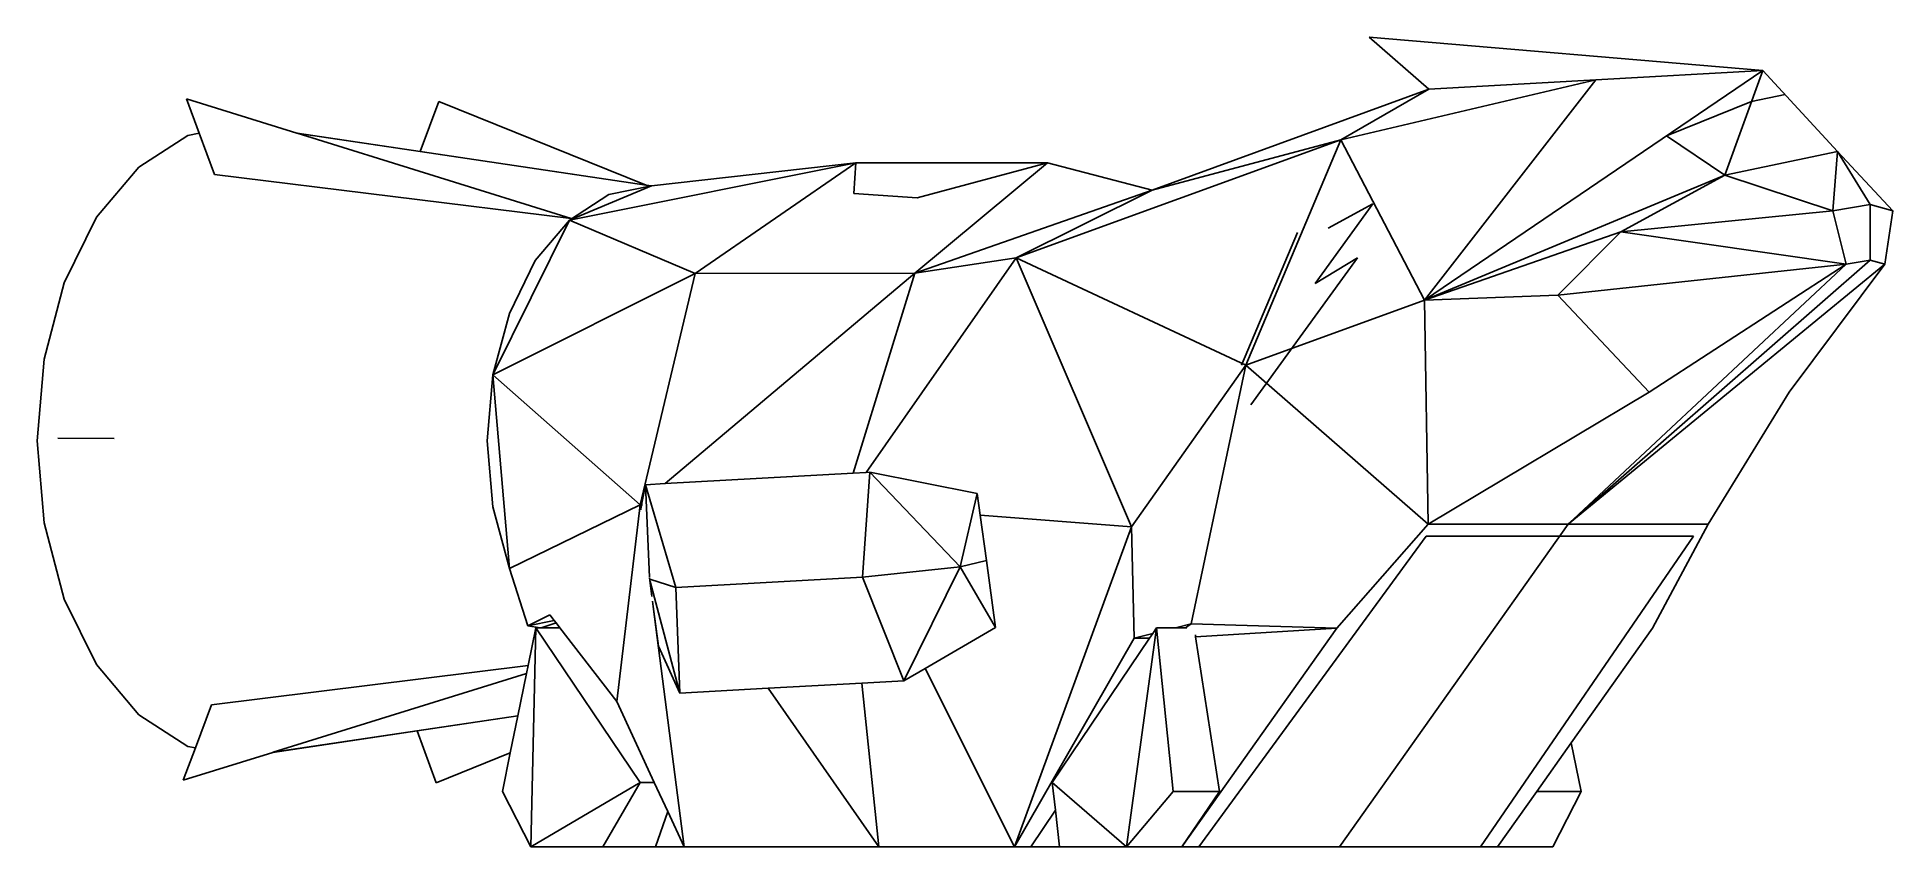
# Model space of a CAD drawing. Extents: x -1041 to 923, y -429 to 429.
import ezdxf

# ---------------------------------------------------------------- set-up
doc = ezdxf.new("R2010")
doc.units = 0
doc.header["$MEASUREMENT"] = 0
doc.layers.get('0').update_dxf_attribs({"linetype": 'CONTINUOUS'})

msp = doc.modelspace()

# ---------------------------------------------------------------- linework, layer by layer
for p, q in [((432.2, 373.4), (369.2, 428.6)), ((369.2, 428.6), (785.9, 393.4)), ((427.6, 150.1), (785.9, 393.4)), ((432.2, 373.4), (785.9, 393.4)), ((432.2, 373.4), (785.9, 393.4)), ((609, 383.4), (785.9, 393.4)), ((785.9, 393.4), (745.4, 282.5)), ((785.9, 393.4), (864.9, 307.4)), ((139.3, 266.5), (432.2, 373.4)), ((609, 383.4), (339.1, 319.7)), ((339.1, 319.7), (432.2, 373.4)), ((427.6, 150.1), (609, 383.4)), ((432.2, 373.4), (609, 383.4)), ((-882.6, 363.4), (-869.3, 327)), ((-765.8, 327), (-882.6, 363.4)), ((-615.6, 360.6), (-635.3, 307.6)), ((-396, 271.9), (-615.6, 360.6)), ((683.8, 324.1), (773.9, 360.5)), ((773.9, 360.5), (809.4, 367.8)), ((-881.2, 324.5), (-933.1, 291.1)), ((-869.3, 327), (-881.2, 324.5)), ((-869.3, 327), (-853.1, 283)), ((-635.3, 307.6), (-765.8, 327)), ((-765.4, 326.9), (-765.8, 327)), ((-396, 271.9), (-765.4, 326.9)), ((-475.3, 236.7), (-765.4, 326.9)), ((339.1, 319.7), (-4.6, 195.1)), ((139.3, 266.5), (339.1, 319.7)), ((339.1, 319.7), (238.5, 81.4)), ((339.1, 319.7), (427.6, 150.1)), ((745.4, 282.5), (683.8, 324.1)), ((-396, 271.9), (-635.3, 307.6)), ((-174.2, 295.6), (-477.4, 234.9)), ((-390.6, 271.1), (-174.2, 295.6)), ((-344.2, 178.4), (-174.2, 295.6)), ((-174.2, 295.6), (-176.4, 263.1)), ((-174.2, 295.6), (28.8, 295.6)), ((-111.6, 178.7), (28.8, 295.6)), ((-109.2, 258.4), (28.8, 295.6)), ((28.8, 295.6), (139.3, 266.5)), ((864.9, 307.4), (745.4, 282.5)), ((864.9, 307.4), (859.9, 244.8)), ((899.3, 251.5), (864.9, 307.4)), ((864.9, 307.4), (923.4, 244.8)), ((-933.1, 291.1), (-977.7, 237.9)), ((-853.1, 283), (-475.3, 236.7)), ((745.4, 282.5), (427.6, 150.1)), ((745.4, 282.5), (635.4, 222.3)), ((859.9, 244.8), (745.4, 282.5)), ((859.9, 244.8), (745.4, 282.5)), ((-477.4, 234.9), (-390.6, 271.1)), ((-435.6, 261.9), (-477.4, 234.9)), ((-390.6, 271.1), (-435.6, 261.9)), ((-390.6, 271.1), (-396, 271.9)), ((-176.4, 263.1), (-109.2, 258.4)), ((139.3, 266.5), (-111.6, 178.7)), ((-4.6, 195.1), (139.3, 266.5)), ((-977.7, 237.9), (-1011.9, 168.5)), ((373, 252.2), (311.9, 167.9)), ((325.7, 226.3), (373, 252.2)), ((859.9, 244.8), (635.4, 222.3)), ((859.9, 244.8), (899.3, 251.5)), ((899.3, 251.5), (859.9, 244.8)), ((859.9, 244.8), (873.9, 188.1)), ((899.3, 192.5), (899.3, 251.5)), ((923.4, 244.8), (899.3, 251.5)), ((899.3, 251.5), (923.4, 244.8)), ((923.4, 244.8), (914.9, 188.1)), ((-558.3, 71), (-477.4, 234.9)), ((-477.4, 234.9), (-513.4, 192)), ((-477.4, 234.9), (-344.2, 178.4)), ((293.2, 221.6), (234, 81.4)), ((635.4, 222.3), (427.6, 150.1)), ((568.9, 155.4), (635.4, 222.3)), ((873.9, 188.1), (635.4, 222.3)), ((-558.3, 71), (-344.2, 178.4)), ((-513.4, 192), (-540.9, 136.1)), ((-402.5, -66.5), (-344.2, 178.4)), ((-111.6, 178.7), (-375.8, -44.1)), ((-111.6, 178.7), (-344.2, 178.4)), ((-176.9, -33.1), (-111.6, 178.7)), ((-163.4, -32.4), (-4.6, 195.1)), ((-4.6, 195.1), (-111.6, 178.7)), ((117.6, -89.9), (-4.6, 195.1)), ((-4.6, 195.1), (238.5, 81.4)), ((356.9, 194.8), (243.8, 39.5)), ((311.9, 167.9), (356.9, 194.8)), ((568.9, 155.4), (873.9, 188.1)), ((899.3, 192.5), (579.8, -87)), ((873.9, 188.1), (579.8, -87)), ((914.9, 188.1), (579.8, -87)), ((665.5, 52.7), (873.9, 188.1)), ((813.6, 52.7), (914.9, 188.1)), ((873.9, 188.1), (899.3, 192.5)), ((914.9, 188.1), (899.3, 192.5)), ((-1011.9, 168.5), (-1033.4, 87.8)), ((238.5, 81.4), (427.6, 150.1)), ((427.6, 150.1), (568.9, 155.4)), ((427.6, 150.1), (431.7, -87)), ((568.9, 155.4), (665.5, 52.7)), ((-540.9, 136.1), (-558.3, 71)), ((-1033.4, 87.8), (-1040.7, 1.1)), ((238.5, 81.4), (117.6, -89.9)), ((180.8, -192.4), (238.5, 81.4)), ((238.5, 81.4), (431.7, -87)), ((-558.3, 71), (-564.2, 1.1)), ((-402.5, -66.5), (-558.3, 71)), ((-558.3, 71), (-540.9, -133.9)), ((431.7, -87), (665.5, 52.7)), ((728, -87), (813.6, 52.7)), ((-1040.7, 1.1), (-1033.4, -85.5)), ((-1018.6, 4.1), (-959.1, 3.8)), ((-564.2, 1.1), (-558.3, -68.8)), ((-375.8, -44.1), (-176.9, -33.1)), ((-176.9, -33.1), (-163.4, -32.4)), ((-159.4, -32.1), (-167, -143)), ((-163.4, -32.4), (-159.4, -32.1)), ((-63.8, -132.2), (-159.4, -32.1)), ((-45.7, -54.4), (-159.4, -32.1)), ((-400.5, -64.8), (-396.7, -45.2)), ((-396.7, -45.2), (-375.8, -44.1)), ((-364.7, -153.9), (-396.7, -45.2)), ((-392.7, -143.2), (-396.7, -45.2)), ((-63.8, -132.2), (-45.7, -54.4)), ((-45.7, -54.4), (-42.5, -77.6)), ((-558.3, -68.8), (-540.9, -133.9)), ((-540.9, -133.9), (-402.5, -66.5)), ((-402.5, -66.5), (-427, -274.8)), ((-400.5, -64.8), (-402.5, -66.5)), ((-400.8, -66.5), (-402.5, -66.5)), ((-402.5, -66.5), (-401.8, -71.6)), ((-401.2, -68.4), (-402.5, -66.5)), ((-401.9, -71.9), (-401.8, -71.6)), ((-401.8, -71.6), (-401.2, -68.4)), ((-401.2, -68.4), (-400.8, -66.5)), ((-400.8, -66.5), (-400.5, -64.8)), ((-42.5, -77.6), (117.6, -89.9)), ((-42.5, -77.6), (-36, -125.5)), ((-1033.4, -85.5), (-1011.9, -166.3)), ((117.6, -89.9), (-6.4, -428.6)), ((117.6, -89.9), (120.3, -207.8)), ((431.7, -87), (334.9, -197)), ((579.8, -87), (337.9, -428.6)), ((579.8, -87), (431.7, -87)), ((579.8, -87), (728, -87)), ((728, -87), (669, -197)), ((188.8, -428.6), (429.3, -99.7)), ((429.3, -99.7), (570.8, -99.7)), ((487.1, -428.6), (712.3, -99.7)), ((712.3, -99.7), (570.8, -99.7)), ((-521.3, -194.5), (-540.9, -133.9)), ((-63.8, -132.2), (-167, -143)), ((-63.8, -132.2), (-123.3, -252.8)), ((-63.8, -132.2), (-36, -125.5)), ((-26.3, -196.5), (-63.8, -132.2)), ((-36, -125.5), (-26.3, -196.5)), ((-392.5, -143.9), (-390, -163.6)), ((-392.3, -145.2), (-364.7, -153.9)), ((-391.9, -147.5), (-360.5, -265.8)), ((-167, -143), (-364.7, -153.9)), ((-360.5, -265.8), (-364.7, -153.9)), ((-167, -143), (-123.3, -252.8)), ((-1011.9, -166.3), (-977.7, -235.6)), ((-388.6, -174.2), (-389.4, -168.6)), ((-388.6, -174.2), (-355.9, -428.6)), ((-382.9, -216.1), (-388.6, -174.2)), ((-498, -183.1), (-521.3, -194.5)), ((-521.3, -194.5), (-493.5, -188.9)), ((-521.3, -194.5), (-508.1, -196.7)), ((-491.4, -191.6), (-507.1, -196.7)), ((-498, -183.1), (-493.5, -188.9)), ((-493.5, -188.9), (-491.4, -191.6)), ((-491.4, -191.6), (-487.5, -196.7)), ((180.8, -192.4), (164, -196.7)), ((180.8, -192.4), (174.8, -196.7)), ((334.9, -197), (180.8, -192.4)), ((-512.7, -196.7), (-520.9, -236.7)), ((-512.7, -196.7), (-518.2, -428.6)), ((-402.4, -360.3), (-512.7, -196.7)), ((-512.7, -196.7), (-508.1, -196.7)), ((-508.1, -196.7), (-507.1, -196.7)), ((-507.1, -196.7), (-487.5, -196.7)), ((-487.5, -196.7), (-427, -274.8)), ((-26.3, -196.5), (-100.8, -239.7)), ((120.3, -207.8), (-6.4, -428.6)), ((33.8, -360.3), (136.7, -207.8)), ((144.2, -196.7), (112.4, -428.6)), ((140.1, -202.8), (120.3, -207.8)), ((120.3, -207.8), (136.7, -207.8)), ((136.7, -207.8), (140.1, -202.8)), ((140.1, -202.8), (144.2, -196.7)), ((144.2, -196.7), (161.7, -369.8)), ((144.2, -196.7), (164, -196.7)), ((164, -196.7), (174.8, -196.7)), ((170.9, -428.6), (334.9, -197)), ((174.8, -196.7), (176.2, -196.7)), ((185.2, -204.2), (185.5, -206.2)), ((185.5, -206.2), (334.9, -197)), ((185.5, -206.2), (210.6, -369.8)), ((583, -318.4), (669, -197)), ((-977.7, -235.6), (-933.1, -288.8)), ((-382.9, -216.1), (-360.5, -265.8)), ((-856.1, -278.1), (-520.9, -236.7)), ((-522.7, -245.2), (-790.7, -328.4)), ((-522.7, -245.2), (-531.9, -289.9)), ((-520.9, -236.7), (-522.7, -245.2)), ((-167.8, -255.2), (-267, -260.7)), ((-123.3, -252.8), (-167.8, -255.2)), ((-167.8, -255.2), (-149.9, -428.6)), ((-100.8, -239.7), (-123.3, -252.8)), ((-100.8, -239.7), (-6.4, -428.6)), ((-427, -274.8), (-387.5, -360.3)), ((-267, -260.7), (-360.5, -265.8)), ((-149.9, -428.6), (-267, -260.7)), ((-933.1, -288.8), (-881.2, -322.3)), ((-873.2, -323.9), (-856.1, -278.1)), ((-531.9, -289.9), (-790.7, -328.4)), ((-531.9, -289.9), (-638.5, -305.8)), ((-531.9, -289.9), (-539.9, -329.1)), ((-531.9, -289.9), (-531.9, -289.9)), ((-638.5, -305.8), (-791.1, -328.6)), ((-618.3, -360.8), (-638.5, -305.8)), ((-886, -358), (-873.2, -323.9)), ((-791.1, -328.6), (-886, -358)), ((-881.2, -322.3), (-873.2, -323.9)), ((-790.7, -328.4), (-791.1, -328.6)), ((-539.9, -329.1), (-618.3, -360.8)), ((-539.9, -329.1), (-548.2, -369.8)), ((546.7, -369.8), (583, -318.4)), ((583, -318.4), (593.6, -369.8)), ((-518.2, -428.6), (-548.2, -369.8)), ((-402.4, -360.3), (-518.2, -428.6)), ((-402.4, -360.3), (-442.1, -428.6)), ((-402.4, -360.3), (-387.5, -360.3)), ((-387.5, -360.3), (-373.2, -391.1)), ((33.8, -360.3), (112.4, -428.6)), ((33.8, -360.3), (37.1, -389.6)), ((112.4, -428.6), (161.7, -369.8)), ((161.7, -369.8), (210.6, -369.8)), ((170.9, -428.6), (210.6, -369.8)), ((505, -428.6), (546.7, -369.8)), ((593.6, -369.8), (546.7, -369.8)), ((563.5, -428.6), (593.6, -369.8)), ((-373.2, -391.1), (-386.2, -428.6)), ((-373.2, -391.1), (-355.9, -428.6)), ((10.9, -428.6), (37.1, -389.6)), ((37.1, -389.6), (41.4, -428.6)), ((-518.2, -428.6), (-442.1, -428.6)), ((-442.1, -428.6), (-386.2, -428.6)), ((-386.2, -428.6), (-355.9, -428.6)), ((-149.9, -428.6), (-355.9, -428.6)), ((-149.9, -428.6), (-6.4, -428.6)), ((-6.4, -428.6), (10.9, -428.6)), ((10.9, -428.6), (41.4, -428.6)), ((41.4, -428.6), (112.4, -428.6)), ((112.4, -428.6), (170.9, -428.6)), ((337.9, -428.6), (170.9, -428.6)), ((337.9, -428.6), (505, -428.6)), ((563.5, -428.6), (505, -428.6))]:
    msp.add_line(p, q)

doc.saveas('drawing.dxf')
